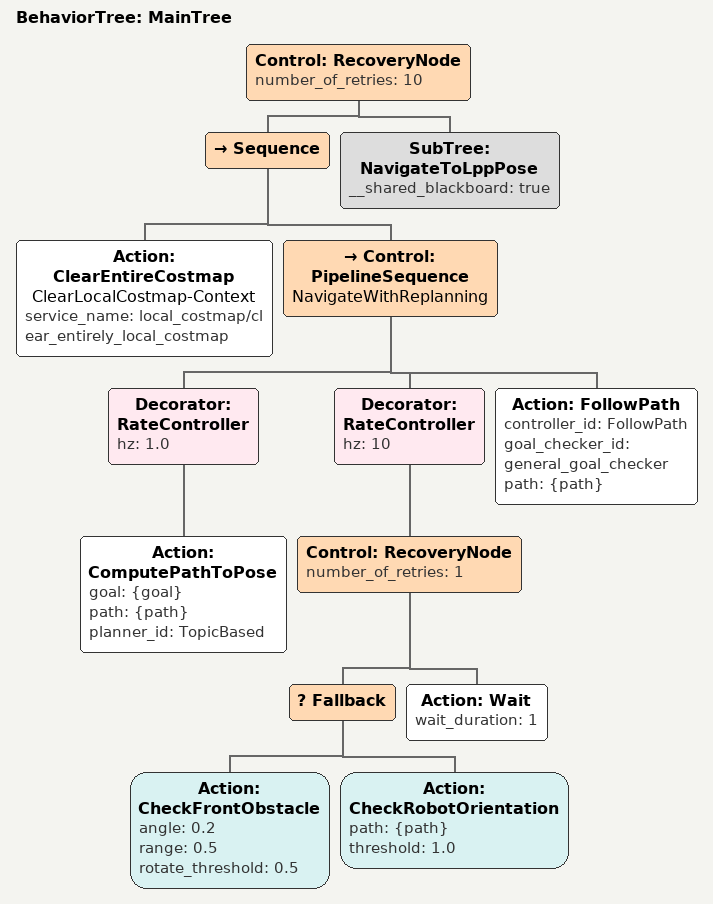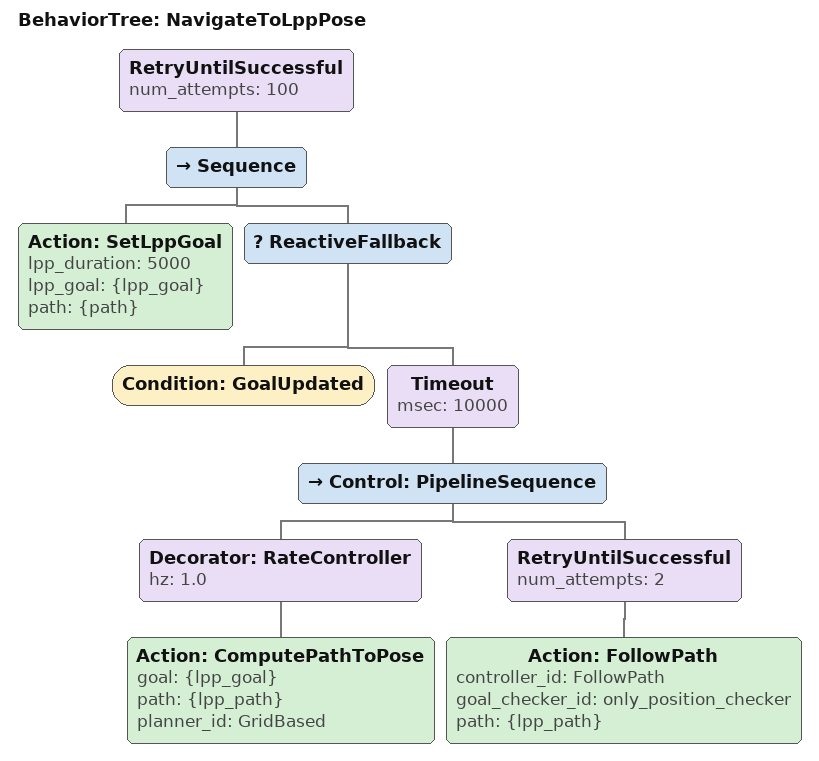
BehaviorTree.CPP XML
<?xml version="1.0"?>
<root main_tree_to_execute="MainTree">
    <BehaviorTree ID="MainTree">
        <Control ID="RecoveryNode" number_of_retries="10">
            <Sequence>
                <Action ID="ClearEntireCostmap" name="ClearLocalCostmap-Context" service_name="local_costmap/clear_entirely_local_costmap"/>
                <Control ID="PipelineSequence" name="NavigateWithReplanning">
                    <Decorator ID="RateController" hz="1.0">
                        <Action ID="ComputePathToPose" goal="{goal}" path="{path}" planner_id="TopicBased"/>
                    </Decorator>
                    <Decorator ID="RateController" hz="10">
                        <Control ID="RecoveryNode" number_of_retries="1">
                            <Fallback>
                                <Action ID="CheckFrontObstacle" angle="0.2" range="0.5" rotate_threshold="0.5"/>
                                <Action ID="CheckRobotOrientation" path="{path}" threshold="1.0"/>
                            </Fallback>
                            <Action ID="Wait" wait_duration="1"/>
                        </Control>
                    </Decorator>
                    <Action ID="FollowPath" controller_id="FollowPath" goal_checker_id="general_goal_checker" path="{path}"/>
                </Control>
            </Sequence>
            <SubTree ID="NavigateToLppPose" __shared_blackboard="true"/>
        </Control>
    </BehaviorTree>
    <BehaviorTree ID="NavigateToLppPose">
        <RetryUntilSuccessful num_attempts="100">
            <Sequence>
                <Action ID="SetLppGoal" lpp_duration="5000" lpp_goal="{lpp_goal}" path="{path}"/>
                <ReactiveFallback>
                    <Condition ID="GoalUpdated"/>
                    <Timeout msec="10000">
                        <Control ID="PipelineSequence">
                            <Decorator ID="RateController" hz="1.0">
                                <Action ID="ComputePathToPose" goal="{lpp_goal}" path="{lpp_path}" planner_id="GridBased"/>
                            </Decorator>
                            <RetryUntilSuccessful num_attempts="2">
                                <Action ID="FollowPath" controller_id="FollowPath" goal_checker_id="only_position_checker" path="{lpp_path}"/>
                            </RetryUntilSuccessful>
                        </Control>
                    </Timeout>
                </ReactiveFallback>
            </Sequence>
        </RetryUntilSuccessful>
    </BehaviorTree>
</root>
